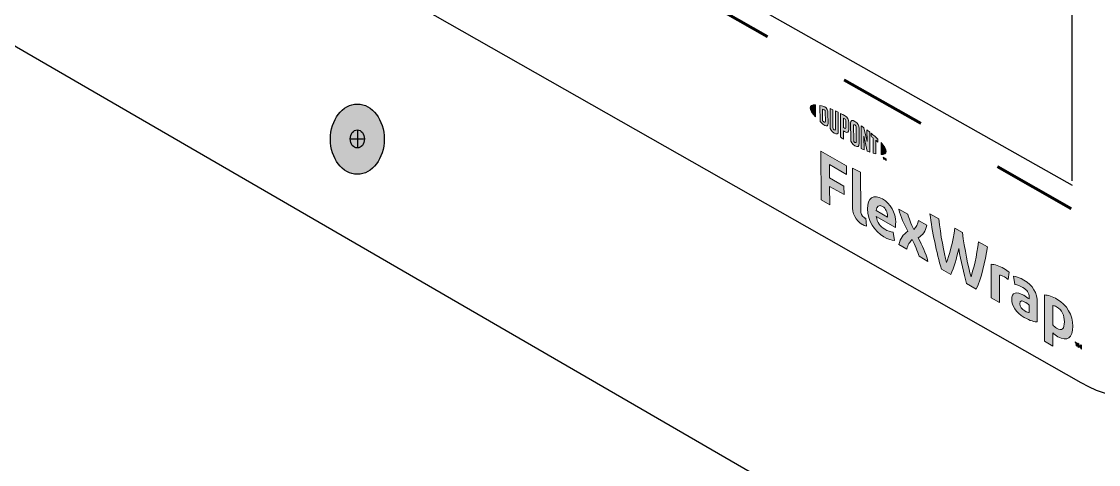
# Model space of a CAD drawing. Header units: inches. Extents: x -20.8 to 74.7, y -53.7 to 19.1.
# Drawn here: x 14.556 to 16.595, y -30.535 to -29.696 of the extents above; entities that cross this region are included whole.
import ezdxf

# ---------------------------------------------------------------- set-up
doc = ezdxf.new("R2010")
doc.units = ezdxf.units.IN
doc.header["$MEASUREMENT"] = 0
doc.linetypes.add('AI-Linetype-34', pattern=[0.333333, 0.166667, -0.166667])
doc.layers.add('G-ANNO-TTLB', color=7, linetype='Continuous', lineweight=0)
doc.layers.add('TYVEK', color=7, linetype='Continuous', lineweight=0)

# ---------------------------------------------------------------- blocks, each defined once
blk = doc.blocks.new('Block_113')
at = {"layer": 'TYVEK', "true_color": 0x003b71, "transparency": 33554687}
h = blk.add_hatch(color=156, dxfattribs=at)
h.dxf.hatch_style = 2
edge = h.paths.add_edge_path()
edge.add_ellipse((15.1915, -29.9189), major_axis=(0, 0.0664), ratio=0.766948, start_angle=0, end_angle=360)
at = {"layer": 'TYVEK', "color": 252, "lineweight": 25, "true_color": 0x838484}
for p, q in [((15.1915, -29.9013), (15.1915, -29.9356)), ((15.1779, -29.9185), (15.205, -29.9185))]:
    blk.add_line(p, q, dxfattribs=at)
at = {"layer": 'TYVEK', "color": 18, "lineweight": 25, "true_color": 0x000000}
blk.add_ellipse((15.1915, -29.9189), major_axis=(0, 0.0664), ratio=0.766948, dxfattribs=at)
at = {"layer": 'TYVEK', "color": 252, "lineweight": 25, "true_color": 0x838484}
blk.add_ellipse((15.1915, -29.9185), major_axis=(0, 0.0171), ratio=0.788846, dxfattribs=at)
blk = doc.blocks.new('Block_311')
at = {"layer": 'TYVEK', "color": 1, "lineweight": 25, "true_color": 0xff0000}
for points in [[(14.6675, -29.0554)], [(16.1766, -29.9285)]]:
    blk.add_lwpolyline(points, dxfattribs=at)
blk = doc.blocks.new('Block_434')
at = {"layer": 'TYVEK', "true_color": 0x003b71, "transparency": 33554687}
h = blk.add_hatch(color=156, dxfattribs=at)
h.dxf.hatch_style = 2
edge = h.paths.add_edge_path()
edge.add_spline(control_points=[(16.5153, -30.2767), (16.512, -30.2747), (16.5102, -30.2729), (16.508, -30.2706), (16.508, -30.2706), (16.508, -30.2338), (16.508, -30.2338), (16.5104, -30.2341), (16.5124, -30.2346), (16.5152, -30.2363), (16.5257, -30.2422), (16.53, -30.2526), (16.53, -30.2645), (16.5301, -30.278), (16.5254, -30.2825), (16.5153, -30.2767)], knot_values=[0, 0, 0, 0, 1, 1, 1, 2, 2, 2, 3, 3, 3, 4, 4, 4, 5, 5, 5, 5], degree=3, periodic=0)
edge = h.paths.add_edge_path()
edge.add_spline(control_points=[(16.516, -30.2216), (16.5079, -30.2169), (16.4988, -30.214), (16.4923, -30.2136), (16.4923, -30.2136), (16.4925, -30.3015), (16.4925, -30.3015), (16.4925, -30.3015), (16.5082, -30.3105), (16.5082, -30.3105), (16.5082, -30.3105), (16.508, -30.2855), (16.508, -30.2855), (16.5109, -30.2884), (16.5137, -30.2905), (16.5177, -30.2927), (16.5355, -30.3031), (16.5462, -30.2948), (16.546, -30.2731), (16.546, -30.252), (16.5348, -30.2324), (16.516, -30.2216)], knot_values=[0, 0, 0, 0, 1, 1, 1, 2, 2, 2, 3, 3, 3, 4, 4, 4, 5, 5, 5, 6, 6, 6, 7, 7, 7, 7], degree=3, periodic=0)
h = blk.add_hatch(color=156, dxfattribs=at)
h.dxf.hatch_style = 2
edge = h.paths.add_edge_path()
edge.add_spline(control_points=[(16.5503, -30.3022), (16.5503, -30.3022), (16.5503, -30.3038), (16.5503, -30.3038), (16.5503, -30.3038), (16.5519, -30.3046), (16.5519, -30.3046), (16.5519, -30.3046), (16.552, -30.31), (16.552, -30.31), (16.552, -30.31), (16.5535, -30.3108), (16.5535, -30.3108), (16.5535, -30.3108), (16.5535, -30.3056), (16.5535, -30.3056), (16.5535, -30.3056), (16.555, -30.3064), (16.555, -30.3064), (16.555, -30.3064), (16.555, -30.3049), (16.555, -30.3049), (16.555, -30.3049), (16.5503, -30.3022), (16.5503, -30.3022)], knot_values=[0, 0, 0, 0, 1, 1, 1, 2, 2, 2, 3, 3, 3, 4, 4, 4, 5, 5, 5, 6, 6, 6, 7, 7, 7, 8, 8, 8, 8], degree=3, periodic=0)
edge = h.paths.add_edge_path()
edge.add_spline(control_points=[(16.561, -30.3083), (16.5604, -30.3096), (16.5599, -30.3104), (16.5592, -30.3112), (16.5585, -30.3097), (16.5579, -30.3082), (16.5574, -30.3062), (16.5574, -30.3062), (16.5557, -30.3053), (16.5557, -30.3053), (16.5557, -30.3053), (16.5557, -30.3121), (16.5557, -30.3121), (16.5557, -30.3121), (16.5572, -30.3129), (16.5572, -30.3129), (16.5572, -30.3129), (16.5572, -30.3098), (16.5572, -30.3098), (16.5572, -30.3098), (16.5571, -30.3086), (16.5571, -30.3086), (16.5577, -30.31), (16.5582, -30.3114), (16.5586, -30.3125), (16.5586, -30.3125), (16.5597, -30.3132), (16.5597, -30.3132), (16.5602, -30.3126), (16.5607, -30.3118), (16.5613, -30.3111), (16.5613, -30.3111), (16.5611, -30.3121), (16.5611, -30.3121), (16.5611, -30.3121), (16.5611, -30.3152), (16.5611, -30.3152), (16.5611, -30.3152), (16.5626, -30.3161), (16.5626, -30.3161), (16.5626, -30.3161), (16.5626, -30.3093), (16.5626, -30.3093), (16.5626, -30.3093), (16.561, -30.3083), (16.561, -30.3083)], knot_values=[0, 0, 0, 0, 1, 1, 1, 2, 2, 2, 3, 3, 3, 4, 4, 4, 5, 5, 5, 6, 6, 6, 7, 7, 7, 8, 8, 8, 9, 9, 9, 10, 10, 10, 11, 11, 11, 12, 12, 12, 13, 13, 13, 14, 14, 14, 15, 15, 15, 15], degree=3, periodic=0)
at = {"layer": 'TYVEK'}
for points, knots in [([(16.516, -30.2216), (16.5079, -30.2169), (16.4988, -30.214), (16.4923, -30.2136), (16.4923, -30.2136), (16.4925, -30.3015), (16.4925, -30.3015), (16.4925, -30.3015), (16.5082, -30.3105), (16.5082, -30.3105), (16.5082, -30.3105), (16.508, -30.2855), (16.508, -30.2855), (16.5109, -30.2884), (16.5137, -30.2905), (16.5177, -30.2927), (16.5355, -30.3031), (16.5462, -30.2948), (16.546, -30.2731), (16.546, -30.252), (16.5348, -30.2324), (16.516, -30.2216)], [0, 0, 0, 0, 1, 1, 1, 2, 2, 2, 3, 3, 3, 4, 4, 4, 5, 5, 5, 6, 6, 6, 7, 7, 7, 7]), ([(16.5153, -30.2767), (16.512, -30.2747), (16.5102, -30.2729), (16.508, -30.2706), (16.508, -30.2706), (16.508, -30.2338), (16.508, -30.2338), (16.5104, -30.2341), (16.5124, -30.2346), (16.5152, -30.2363), (16.5257, -30.2422), (16.53, -30.2526), (16.53, -30.2645), (16.5301, -30.278), (16.5254, -30.2825), (16.5153, -30.2767)], [0, 0, 0, 0, 1, 1, 1, 2, 2, 2, 3, 3, 3, 4, 4, 4, 5, 5, 5, 5]), ([(16.5503, -30.3022), (16.5503, -30.3022), (16.5503, -30.3038), (16.5503, -30.3038), (16.5503, -30.3038), (16.5519, -30.3046), (16.5519, -30.3046), (16.5519, -30.3046), (16.552, -30.31), (16.552, -30.31), (16.552, -30.31), (16.5535, -30.3108), (16.5535, -30.3108), (16.5535, -30.3108), (16.5535, -30.3056), (16.5535, -30.3056), (16.5535, -30.3056), (16.555, -30.3064), (16.555, -30.3064), (16.555, -30.3064), (16.555, -30.3049), (16.555, -30.3049), (16.555, -30.3049), (16.5503, -30.3022), (16.5503, -30.3022)], [0, 0, 0, 0, 1, 1, 1, 2, 2, 2, 3, 3, 3, 4, 4, 4, 5, 5, 5, 6, 6, 6, 7, 7, 7, 8, 8, 8, 8]), ([(16.561, -30.3083), (16.5604, -30.3096), (16.5599, -30.3104), (16.5592, -30.3112), (16.5585, -30.3097), (16.5579, -30.3082), (16.5574, -30.3062), (16.5574, -30.3062), (16.5557, -30.3053), (16.5557, -30.3053), (16.5557, -30.3053), (16.5557, -30.3121), (16.5557, -30.3121), (16.5557, -30.3121), (16.5572, -30.3129), (16.5572, -30.3129), (16.5572, -30.3129), (16.5572, -30.3098), (16.5572, -30.3098), (16.5572, -30.3098), (16.5571, -30.3086), (16.5571, -30.3086), (16.5577, -30.31), (16.5582, -30.3114), (16.5586, -30.3125), (16.5586, -30.3125), (16.5597, -30.3132), (16.5597, -30.3132), (16.5602, -30.3126), (16.5607, -30.3118), (16.5613, -30.3111), (16.5613, -30.3111), (16.5611, -30.3121), (16.5611, -30.3121), (16.5611, -30.3121), (16.5611, -30.3152), (16.5611, -30.3152), (16.5611, -30.3152), (16.5626, -30.3161), (16.5626, -30.3161), (16.5626, -30.3161), (16.5626, -30.3093), (16.5626, -30.3093), (16.5626, -30.3093), (16.561, -30.3083), (16.561, -30.3083)], [0, 0, 0, 0, 1, 1, 1, 2, 2, 2, 3, 3, 3, 4, 4, 4, 5, 5, 5, 6, 6, 6, 7, 7, 7, 8, 8, 8, 9, 9, 9, 10, 10, 10, 11, 11, 11, 12, 12, 12, 13, 13, 13, 14, 14, 14, 15, 15, 15, 15])]:
    blk.add_open_spline(points, degree=3, knots=knots, dxfattribs=at)
blk = doc.blocks.new('Block_433')
at = {"layer": 'TYVEK'}
blk.add_blockref('Block_434', (0, 0), dxfattribs=at)
blk = doc.blocks.new('Block_432')
at = {"layer": 'TYVEK', "true_color": 0x003b71, "transparency": 33554687}
h = blk.add_hatch(color=156, dxfattribs=at)
h.dxf.hatch_style = 2
edge = h.paths.add_edge_path()
edge.add_spline(control_points=[(16.1178, -29.9696), (16.1178, -29.9696), (16.0691, -29.9417), (16.0691, -29.9417), (16.0691, -29.9417), (16.0693, -30.0339), (16.0693, -30.0339), (16.0693, -30.0339), (16.0857, -30.0433), (16.0857, -30.0433), (16.0857, -30.0433), (16.0856, -30.0083), (16.0856, -30.0083), (16.0856, -30.0083), (16.1128, -30.0239), (16.1128, -30.0239), (16.1128, -30.0239), (16.1127, -30.0078), (16.1127, -30.0078), (16.1127, -30.0078), (16.0856, -29.9921), (16.0856, -29.9921), (16.0856, -29.9921), (16.0854, -29.9671), (16.0854, -29.9671), (16.0854, -29.9671), (16.1178, -29.9858), (16.1178, -29.9858), (16.1178, -29.9858), (16.1178, -29.9696), (16.1178, -29.9696)], knot_values=[0, 0, 0, 0, 1, 1, 1, 2, 2, 2, 3, 3, 3, 4, 4, 4, 5, 5, 5, 6, 6, 6, 7, 7, 7, 8, 8, 8, 9, 9, 9, 10, 10, 10, 10], degree=3, periodic=0)
h = blk.add_hatch(color=156, dxfattribs=at)
h.dxf.hatch_style = 2
edge = h.paths.add_edge_path()
edge.add_spline(control_points=[(16.154, -30.0687), (16.1529, -30.0685), (16.1518, -30.0679), (16.1507, -30.0672), (16.1461, -30.0646), (16.1445, -30.0599), (16.1445, -30.0527), (16.1445, -30.0527), (16.1443, -29.9816), (16.1443, -29.9816), (16.1443, -29.9816), (16.1286, -29.9736), (16.1286, -29.9736), (16.1286, -29.9736), (16.1287, -30.044), (16.1287, -30.044), (16.1287, -30.0598), (16.134, -30.0726), (16.1471, -30.0802), (16.1495, -30.0816), (16.1531, -30.083), (16.1551, -30.0838), (16.1551, -30.0838), (16.154, -30.0687), (16.154, -30.0687)], knot_values=[0, 0, 0, 0, 1, 1, 1, 2, 2, 2, 3, 3, 3, 4, 4, 4, 5, 5, 5, 6, 6, 6, 7, 7, 7, 8, 8, 8, 8], degree=3, periodic=0)
h = blk.add_hatch(color=156, dxfattribs=at)
h.dxf.hatch_style = 2
edge = h.paths.add_edge_path()
edge.add_spline(control_points=[(16.1954, -30.0664), (16.1954, -30.0664), (16.1737, -30.0538), (16.1737, -30.0538), (16.1748, -30.0455), (16.179, -30.0426), (16.1857, -30.0463), (16.1919, -30.0499), (16.1954, -30.0574), (16.1954, -30.0647), (16.1954, -30.0647), (16.1954, -30.0664), (16.1954, -30.0664)], knot_values=[0, 0, 0, 0, 1, 1, 1, 2, 2, 2, 3, 3, 3, 4, 4, 4, 4], degree=3, periodic=0)
edge = h.paths.add_edge_path()
edge.add_spline(control_points=[(16.2106, -30.0761), (16.2104, -30.0584), (16.2006, -30.0405), (16.1857, -30.0318), (16.1688, -30.0223), (16.1573, -30.0299), (16.1573, -30.0508), (16.1575, -30.0728), (16.1701, -30.0934), (16.1885, -30.1039), (16.1959, -30.1083), (16.2034, -30.1106), (16.2085, -30.1109), (16.2085, -30.1109), (16.2059, -30.0949), (16.2059, -30.0949), (16.201, -30.0945), (16.1956, -30.0928), (16.19, -30.0895), (16.1808, -30.0842), (16.1754, -30.0765), (16.1739, -30.065), (16.1739, -30.065), (16.21, -30.0858), (16.21, -30.0858), (16.2103, -30.0833), (16.2106, -30.0799), (16.2106, -30.0761)], knot_values=[0, 0, 0, 0, 1, 1, 1, 2, 2, 2, 3, 3, 3, 4, 4, 4, 5, 5, 5, 6, 6, 6, 7, 7, 7, 8, 8, 8, 9, 9, 9, 9], degree=3, periodic=0)
h = blk.add_hatch(color=156, dxfattribs=at)
h.dxf.hatch_style = 2
edge = h.paths.add_edge_path()
edge.add_spline(control_points=[(16.2533, -30.1058), (16.2619, -30.1006), (16.2669, -30.0938), (16.2698, -30.0817), (16.2698, -30.0817), (16.2537, -30.0726), (16.2537, -30.0726), (16.253, -30.0795), (16.2493, -30.0852), (16.2451, -30.09), (16.24, -30.0797), (16.2351, -30.0678), (16.2335, -30.061), (16.2335, -30.061), (16.2165, -30.0512), (16.2165, -30.0512), (16.2201, -30.0664), (16.2262, -30.079), (16.2338, -30.0931), (16.2247, -30.0989), (16.2194, -30.1064), (16.2165, -30.1185), (16.2165, -30.1185), (16.2319, -30.1272), (16.2319, -30.1272), (16.2334, -30.1188), (16.2375, -30.1133), (16.2418, -30.1086), (16.2467, -30.1185), (16.2525, -30.1317), (16.2548, -30.1405), (16.2548, -30.1405), (16.2718, -30.1502), (16.2718, -30.1502), (16.2671, -30.1336), (16.2616, -30.1212), (16.2533, -30.1058)], knot_values=[0, 0, 0, 0, 1, 1, 1, 2, 2, 2, 3, 3, 3, 4, 4, 4, 5, 5, 5, 6, 6, 6, 7, 7, 7, 8, 8, 8, 9, 9, 9, 10, 10, 10, 11, 11, 11, 12, 12, 12, 12], degree=3, periodic=0)
h = blk.add_hatch(color=156, dxfattribs=at)
h.dxf.hatch_style = 2
edge = h.paths.add_edge_path()
edge.add_spline(control_points=[(16.3675, -30.113), (16.3642, -30.1389), (16.3578, -30.1664), (16.3533, -30.1792), (16.3482, -30.1608), (16.3407, -30.1263), (16.3372, -30.0956), (16.3372, -30.0956), (16.3226, -30.0871), (16.3226, -30.0871), (16.3193, -30.114), (16.3117, -30.14), (16.3068, -30.1525), (16.3021, -30.1344), (16.2956, -30.0994), (16.292, -30.0697), (16.292, -30.0697), (16.2754, -30.0602), (16.2754, -30.0602), (16.2797, -30.0932), (16.288, -30.1342), (16.2971, -30.1647), (16.2971, -30.1647), (16.3151, -30.1751), (16.3151, -30.1751), (16.3208, -30.1618), (16.3256, -30.1454), (16.3299, -30.1261), (16.3342, -30.1502), (16.3393, -30.1725), (16.345, -30.1922), (16.345, -30.1922), (16.363, -30.2025), (16.363, -30.2025), (16.3725, -30.1828), (16.38, -30.1509), (16.3843, -30.1227), (16.3843, -30.1227), (16.3675, -30.113), (16.3675, -30.113)], knot_values=[0, 0, 0, 0, 1, 1, 1, 2, 2, 2, 3, 3, 3, 4, 4, 4, 5, 5, 5, 6, 6, 6, 7, 7, 7, 8, 8, 8, 9, 9, 9, 10, 10, 10, 11, 11, 11, 12, 12, 12, 13, 13, 13, 13], degree=3, periodic=0)
h = blk.add_hatch(color=156, dxfattribs=at)
h.dxf.hatch_style = 2
edge = h.paths.add_edge_path()
edge.add_spline(control_points=[(16.4154, -30.1637), (16.4071, -30.159), (16.3975, -30.1557), (16.3913, -30.1557), (16.3913, -30.1557), (16.3914, -30.2189), (16.3914, -30.2189), (16.3914, -30.2189), (16.4072, -30.2279), (16.4072, -30.2279), (16.4072, -30.2279), (16.4071, -30.1763), (16.4071, -30.1763), (16.4096, -30.1763), (16.4123, -30.177), (16.4166, -30.1795), (16.419, -30.1809), (16.4215, -30.1826), (16.4234, -30.1845), (16.4234, -30.1845), (16.4256, -30.1708), (16.4256, -30.1708), (16.4234, -30.1689), (16.4194, -30.1661), (16.4154, -30.1637)], knot_values=[0, 0, 0, 0, 1, 1, 1, 2, 2, 2, 3, 3, 3, 4, 4, 4, 5, 5, 5, 6, 6, 6, 7, 7, 7, 8, 8, 8, 8], degree=3, periodic=0)
h = blk.add_hatch(color=156, dxfattribs=at)
h.dxf.hatch_style = 2
edge = h.paths.add_edge_path()
edge.add_spline(control_points=[(16.4634, -30.2469), (16.4617, -30.247), (16.4588, -30.2462), (16.4553, -30.2441), (16.4493, -30.2406), (16.4459, -30.2358), (16.4458, -30.2303), (16.4458, -30.224), (16.4499, -30.224), (16.4552, -30.2271), (16.458, -30.2286), (16.4607, -30.2307), (16.4634, -30.2328), (16.4634, -30.2328), (16.4634, -30.2469), (16.4634, -30.2469)], knot_values=[0, 0, 0, 0, 1, 1, 1, 2, 2, 2, 3, 3, 3, 4, 4, 4, 5, 5, 5, 5], degree=3, periodic=0)
edge = h.paths.add_edge_path()
edge.add_spline(control_points=[(16.4786, -30.2282), (16.4786, -30.2103), (16.4703, -30.1953), (16.4534, -30.1856), (16.4465, -30.1816), (16.4386, -30.1787), (16.4336, -30.1783), (16.4336, -30.1783), (16.4365, -30.194), (16.4365, -30.194), (16.4412, -30.1946), (16.4466, -30.1967), (16.4516, -30.1996), (16.4592, -30.204), (16.4632, -30.2101), (16.4634, -30.2181), (16.4634, -30.2181), (16.4634, -30.2213), (16.4634, -30.2213), (16.4605, -30.2192), (16.4563, -30.2163), (16.4531, -30.2144), (16.4394, -30.2066), (16.4302, -30.209), (16.4302, -30.2221), (16.4302, -30.2339), (16.4382, -30.2473), (16.4538, -30.2563), (16.4653, -30.2629), (16.474, -30.2648), (16.4787, -30.2648), (16.4787, -30.2648), (16.4786, -30.2282), (16.4786, -30.2282)], knot_values=[0, 0, 0, 0, 1, 1, 1, 2, 2, 2, 3, 3, 3, 4, 4, 4, 5, 5, 5, 6, 6, 6, 7, 7, 7, 8, 8, 8, 9, 9, 9, 10, 10, 10, 11, 11, 11, 11], degree=3, periodic=0)
at = {"layer": 'TYVEK'}
for points, knots in [([(16.1178, -29.9696), (16.1178, -29.9696), (16.0691, -29.9417), (16.0691, -29.9417), (16.0691, -29.9417), (16.0693, -30.0339), (16.0693, -30.0339), (16.0693, -30.0339), (16.0857, -30.0433), (16.0857, -30.0433), (16.0857, -30.0433), (16.0856, -30.0083), (16.0856, -30.0083), (16.0856, -30.0083), (16.1128, -30.0239), (16.1128, -30.0239), (16.1128, -30.0239), (16.1127, -30.0078), (16.1127, -30.0078), (16.1127, -30.0078), (16.0856, -29.9921), (16.0856, -29.9921), (16.0856, -29.9921), (16.0854, -29.9671), (16.0854, -29.9671), (16.0854, -29.9671), (16.1178, -29.9858), (16.1178, -29.9858), (16.1178, -29.9858), (16.1178, -29.9696), (16.1178, -29.9696)], [0, 0, 0, 0, 1, 1, 1, 2, 2, 2, 3, 3, 3, 4, 4, 4, 5, 5, 5, 6, 6, 6, 7, 7, 7, 8, 8, 8, 9, 9, 9, 10, 10, 10, 10]), ([(16.154, -30.0687), (16.1529, -30.0685), (16.1518, -30.0679), (16.1507, -30.0672), (16.1461, -30.0646), (16.1445, -30.0599), (16.1445, -30.0527), (16.1445, -30.0527), (16.1443, -29.9816), (16.1443, -29.9816), (16.1443, -29.9816), (16.1286, -29.9736), (16.1286, -29.9736), (16.1286, -29.9736), (16.1287, -30.044), (16.1287, -30.044), (16.1287, -30.0598), (16.134, -30.0726), (16.1471, -30.0802), (16.1495, -30.0816), (16.1531, -30.083), (16.1551, -30.0838), (16.1551, -30.0838), (16.154, -30.0687), (16.154, -30.0687)], [0, 0, 0, 0, 1, 1, 1, 2, 2, 2, 3, 3, 3, 4, 4, 4, 5, 5, 5, 6, 6, 6, 7, 7, 7, 8, 8, 8, 8]), ([(16.2106, -30.0761), (16.2104, -30.0584), (16.2006, -30.0405), (16.1857, -30.0318), (16.1688, -30.0223), (16.1573, -30.0299), (16.1573, -30.0508), (16.1575, -30.0728), (16.1701, -30.0934), (16.1885, -30.1039), (16.1959, -30.1083), (16.2034, -30.1106), (16.2085, -30.1109), (16.2085, -30.1109), (16.2059, -30.0949), (16.2059, -30.0949), (16.201, -30.0945), (16.1956, -30.0928), (16.19, -30.0895), (16.1808, -30.0842), (16.1754, -30.0765), (16.1739, -30.065), (16.1739, -30.065), (16.21, -30.0858), (16.21, -30.0858), (16.2103, -30.0833), (16.2106, -30.0799), (16.2106, -30.0761)], [0, 0, 0, 0, 1, 1, 1, 2, 2, 2, 3, 3, 3, 4, 4, 4, 5, 5, 5, 6, 6, 6, 7, 7, 7, 8, 8, 8, 9, 9, 9, 9]), ([(16.1954, -30.0664), (16.1954, -30.0664), (16.1737, -30.0538), (16.1737, -30.0538), (16.1748, -30.0455), (16.179, -30.0426), (16.1857, -30.0463), (16.1919, -30.0499), (16.1954, -30.0574), (16.1954, -30.0647), (16.1954, -30.0647), (16.1954, -30.0664), (16.1954, -30.0664)], [0, 0, 0, 0, 1, 1, 1, 2, 2, 2, 3, 3, 3, 4, 4, 4, 4]), ([(16.2533, -30.1058), (16.2619, -30.1006), (16.2669, -30.0938), (16.2698, -30.0817), (16.2698, -30.0817), (16.2537, -30.0726), (16.2537, -30.0726), (16.253, -30.0795), (16.2493, -30.0852), (16.2451, -30.09), (16.24, -30.0797), (16.2351, -30.0678), (16.2335, -30.061), (16.2335, -30.061), (16.2165, -30.0512), (16.2165, -30.0512), (16.2201, -30.0664), (16.2262, -30.079), (16.2338, -30.0931), (16.2247, -30.0989), (16.2194, -30.1064), (16.2165, -30.1185), (16.2165, -30.1185), (16.2319, -30.1272), (16.2319, -30.1272), (16.2334, -30.1188), (16.2375, -30.1133), (16.2418, -30.1086), (16.2467, -30.1185), (16.2525, -30.1317), (16.2548, -30.1405), (16.2548, -30.1405), (16.2718, -30.1502), (16.2718, -30.1502), (16.2671, -30.1336), (16.2616, -30.1212), (16.2533, -30.1058)], [0, 0, 0, 0, 1, 1, 1, 2, 2, 2, 3, 3, 3, 4, 4, 4, 5, 5, 5, 6, 6, 6, 7, 7, 7, 8, 8, 8, 9, 9, 9, 10, 10, 10, 11, 11, 11, 12, 12, 12, 12]), ([(16.3675, -30.113), (16.3642, -30.1389), (16.3578, -30.1664), (16.3533, -30.1792), (16.3482, -30.1608), (16.3407, -30.1263), (16.3372, -30.0956), (16.3372, -30.0956), (16.3226, -30.0871), (16.3226, -30.0871), (16.3193, -30.114), (16.3117, -30.14), (16.3068, -30.1525), (16.3021, -30.1344), (16.2956, -30.0994), (16.292, -30.0697), (16.292, -30.0697), (16.2754, -30.0602), (16.2754, -30.0602), (16.2797, -30.0932), (16.288, -30.1342), (16.2971, -30.1647), (16.2971, -30.1647), (16.3151, -30.1751), (16.3151, -30.1751), (16.3208, -30.1618), (16.3256, -30.1454), (16.3299, -30.1261), (16.3342, -30.1502), (16.3393, -30.1725), (16.345, -30.1922), (16.345, -30.1922), (16.363, -30.2025), (16.363, -30.2025), (16.3725, -30.1828), (16.38, -30.1509), (16.3843, -30.1227), (16.3843, -30.1227), (16.3675, -30.113), (16.3675, -30.113)], [0, 0, 0, 0, 1, 1, 1, 2, 2, 2, 3, 3, 3, 4, 4, 4, 5, 5, 5, 6, 6, 6, 7, 7, 7, 8, 8, 8, 9, 9, 9, 10, 10, 10, 11, 11, 11, 12, 12, 12, 13, 13, 13, 13]), ([(16.4154, -30.1637), (16.4071, -30.159), (16.3975, -30.1557), (16.3913, -30.1557), (16.3913, -30.1557), (16.3914, -30.2189), (16.3914, -30.2189), (16.3914, -30.2189), (16.4072, -30.2279), (16.4072, -30.2279), (16.4072, -30.2279), (16.4071, -30.1763), (16.4071, -30.1763), (16.4096, -30.1763), (16.4123, -30.177), (16.4166, -30.1795), (16.419, -30.1809), (16.4215, -30.1826), (16.4234, -30.1845), (16.4234, -30.1845), (16.4256, -30.1708), (16.4256, -30.1708), (16.4234, -30.1689), (16.4194, -30.1661), (16.4154, -30.1637)], [0, 0, 0, 0, 1, 1, 1, 2, 2, 2, 3, 3, 3, 4, 4, 4, 5, 5, 5, 6, 6, 6, 7, 7, 7, 8, 8, 8, 8]), ([(16.4786, -30.2282), (16.4786, -30.2103), (16.4703, -30.1953), (16.4534, -30.1856), (16.4465, -30.1816), (16.4386, -30.1787), (16.4336, -30.1783), (16.4336, -30.1783), (16.4365, -30.194), (16.4365, -30.194), (16.4412, -30.1946), (16.4466, -30.1967), (16.4516, -30.1996), (16.4592, -30.204), (16.4632, -30.2101), (16.4634, -30.2181), (16.4634, -30.2181), (16.4634, -30.2213), (16.4634, -30.2213), (16.4605, -30.2192), (16.4563, -30.2163), (16.4531, -30.2144), (16.4394, -30.2066), (16.4302, -30.209), (16.4302, -30.2221), (16.4302, -30.2339), (16.4382, -30.2473), (16.4538, -30.2563), (16.4653, -30.2629), (16.474, -30.2648), (16.4787, -30.2648), (16.4787, -30.2648), (16.4786, -30.2282), (16.4786, -30.2282)], [0, 0, 0, 0, 1, 1, 1, 2, 2, 2, 3, 3, 3, 4, 4, 4, 5, 5, 5, 6, 6, 6, 7, 7, 7, 8, 8, 8, 9, 9, 9, 10, 10, 10, 11, 11, 11, 11]), ([(16.4634, -30.2469), (16.4617, -30.247), (16.4588, -30.2462), (16.4553, -30.2441), (16.4493, -30.2406), (16.4459, -30.2358), (16.4458, -30.2303), (16.4458, -30.224), (16.4499, -30.224), (16.4552, -30.2271), (16.458, -30.2286), (16.4607, -30.2307), (16.4634, -30.2328), (16.4634, -30.2328), (16.4634, -30.2469), (16.4634, -30.2469)], [0, 0, 0, 0, 1, 1, 1, 2, 2, 2, 3, 3, 3, 4, 4, 4, 5, 5, 5, 5])]:
    blk.add_open_spline(points, degree=3, knots=knots, dxfattribs=at)
blk.add_blockref('Block_433', (0, 0), dxfattribs=at)
blk = doc.blocks.new('Block_435')
at = {"layer": 'TYVEK', "true_color": 0x003b71, "transparency": 33554687}
h = blk.add_hatch(color=156, dxfattribs=at)
h.dxf.hatch_style = 2
edge = h.paths.add_edge_path()
edge.add_spline(control_points=[(16.049, -29.8597), (16.049, -29.8639), (16.0526, -29.87), (16.0588, -29.8769), (16.0588, -29.8769), (16.0587, -29.8538), (16.0587, -29.8538), (16.0525, -29.8536), (16.049, -29.8555), (16.049, -29.8597)], knot_values=[0, 0, 0, 0, 1, 1, 1, 2, 2, 2, 3, 3, 3, 3], degree=3, periodic=0)
h = blk.add_hatch(color=156, dxfattribs=at)
h.dxf.hatch_style = 2
edge = h.paths.add_edge_path()
edge.add_spline(control_points=[(16.0755, -29.8868), (16.0746, -29.8862), (16.0733, -29.8851), (16.0722, -29.8841), (16.0722, -29.8841), (16.0722, -29.862), (16.0722, -29.862), (16.0733, -29.8623), (16.0746, -29.8627), (16.0755, -29.8633), (16.0766, -29.8638), (16.0774, -29.8649), (16.0774, -29.8667), (16.0774, -29.8667), (16.0775, -29.8855), (16.0775, -29.8855), (16.0775, -29.8873), (16.0766, -29.8873), (16.0755, -29.8868)], knot_values=[0, 0, 0, 0, 1, 1, 1, 2, 2, 2, 3, 3, 3, 4, 4, 4, 5, 5, 5, 6, 6, 6, 6], degree=3, periodic=0)
edge = h.paths.add_edge_path()
edge.add_spline(control_points=[(16.0824, -29.8688), (16.0824, -29.8642), (16.0802, -29.8601), (16.0762, -29.8579), (16.0744, -29.8568), (16.0719, -29.8559), (16.0673, -29.855), (16.0673, -29.855), (16.0675, -29.8857), (16.0675, -29.8857), (16.0715, -29.8894), (16.0745, -29.8919), (16.0762, -29.893), (16.0803, -29.8952), (16.0825, -29.8937), (16.0825, -29.8891), (16.0825, -29.8891), (16.0824, -29.8688), (16.0824, -29.8688)], knot_values=[0, 0, 0, 0, 1, 1, 1, 2, 2, 2, 3, 3, 3, 4, 4, 4, 5, 5, 5, 6, 6, 6, 6], degree=3, periodic=0)
h = blk.add_hatch(color=156, dxfattribs=at)
h.dxf.hatch_style = 2
edge = h.paths.add_edge_path()
edge.add_spline(control_points=[(16.0965, -29.9), (16.0965, -29.9018), (16.096, -29.9026), (16.094, -29.9012), (16.0921, -29.8999), (16.0916, -29.8987), (16.0916, -29.8966), (16.0916, -29.8966), (16.0915, -29.8632), (16.0915, -29.8632), (16.0903, -29.8626), (16.0875, -29.8614), (16.0863, -29.8609), (16.0863, -29.8609), (16.0864, -29.8947), (16.0864, -29.8947), (16.0864, -29.9001), (16.0887, -29.9035), (16.094, -29.9073), (16.099, -29.9108), (16.102, -29.9097), (16.102, -29.9037), (16.102, -29.9037), (16.1019, -29.868), (16.1019, -29.868), (16.1008, -29.8675), (16.0975, -29.8659), (16.0964, -29.8654), (16.0964, -29.8654), (16.0965, -29.9), (16.0965, -29.9)], knot_values=[0, 0, 0, 0, 1, 1, 1, 2, 2, 2, 3, 3, 3, 4, 4, 4, 5, 5, 5, 6, 6, 6, 7, 7, 7, 8, 8, 8, 9, 9, 9, 10, 10, 10, 10], degree=3, periodic=0)
h = blk.add_hatch(color=156, dxfattribs=at)
h.dxf.hatch_style = 2
edge = h.paths.add_edge_path()
edge.add_spline(control_points=[(16.1164, -29.8969), (16.1164, -29.8988), (16.1159, -29.8994), (16.1136, -29.8981), (16.1136, -29.8981), (16.1117, -29.897), (16.1117, -29.897), (16.1117, -29.897), (16.1117, -29.8793), (16.1117, -29.8793), (16.1125, -29.8797), (16.1129, -29.88), (16.1135, -29.8803), (16.1159, -29.8817), (16.1164, -29.883), (16.1164, -29.885), (16.1164, -29.885), (16.1164, -29.8969), (16.1164, -29.8969)], knot_values=[0, 0, 0, 0, 1, 1, 1, 2, 2, 2, 3, 3, 3, 4, 4, 4, 5, 5, 5, 6, 6, 6, 6], degree=3, periodic=0)
edge = h.paths.add_edge_path()
edge.add_spline(control_points=[(16.1138, -29.8742), (16.1128, -29.8736), (16.1094, -29.8717), (16.1062, -29.8702), (16.1062, -29.8702), (16.1063, -29.9151), (16.1063, -29.9151), (16.1073, -29.9158), (16.1102, -29.9176), (16.1117, -29.9186), (16.1117, -29.9186), (16.1117, -29.9032), (16.1117, -29.9032), (16.1117, -29.9032), (16.1139, -29.9045), (16.1139, -29.9045), (16.1196, -29.9078), (16.1219, -29.9061), (16.1219, -29.9005), (16.1219, -29.9005), (16.1219, -29.8872), (16.1219, -29.8872), (16.1219, -29.8817), (16.1192, -29.8772), (16.1138, -29.8742)], knot_values=[0, 0, 0, 0, 1, 1, 1, 2, 2, 2, 3, 3, 3, 4, 4, 4, 5, 5, 5, 6, 6, 6, 7, 7, 7, 8, 8, 8, 8], degree=3, periodic=0)
h = blk.add_hatch(color=156, dxfattribs=at)
h.dxf.hatch_style = 2
edge = h.paths.add_edge_path()
edge.add_spline(control_points=[(16.1336, -29.9251), (16.1316, -29.924), (16.1311, -29.9227), (16.1311, -29.9209), (16.1311, -29.9209), (16.1309, -29.8929), (16.1309, -29.8929), (16.1309, -29.8911), (16.1315, -29.8902), (16.1336, -29.8915), (16.1355, -29.8927), (16.1359, -29.894), (16.1359, -29.8958), (16.1359, -29.8958), (16.136, -29.9237), (16.136, -29.9237), (16.136, -29.9255), (16.1355, -29.9262), (16.1336, -29.9251)], knot_values=[0, 0, 0, 0, 1, 1, 1, 2, 2, 2, 3, 3, 3, 4, 4, 4, 5, 5, 5, 6, 6, 6, 6], degree=3, periodic=0)
edge = h.paths.add_edge_path()
edge.add_spline(control_points=[(16.1414, -29.8987), (16.1414, -29.8924), (16.1389, -29.8887), (16.1336, -29.8852), (16.1284, -29.8821), (16.1254, -29.8829), (16.1254, -29.8888), (16.1254, -29.8888), (16.1255, -29.9182), (16.1255, -29.9182), (16.1255, -29.9245), (16.1283, -29.9287), (16.1336, -29.9314), (16.1388, -29.9342), (16.1416, -29.9335), (16.1416, -29.9267), (16.1416, -29.9267), (16.1414, -29.8987), (16.1414, -29.8987)], knot_values=[0, 0, 0, 0, 1, 1, 1, 2, 2, 2, 3, 3, 3, 4, 4, 4, 5, 5, 5, 6, 6, 6, 6], degree=3, periodic=0)
h = blk.add_hatch(color=156, dxfattribs=at)
h.dxf.hatch_style = 2
edge = h.paths.add_edge_path()
edge.add_spline(control_points=[(16.1567, -29.9236), (16.1567, -29.9236), (16.1506, -29.8972), (16.1506, -29.8972), (16.149, -29.896), (16.147, -29.8946), (16.1454, -29.8936), (16.1454, -29.8936), (16.1455, -29.9367), (16.1455, -29.9367), (16.1466, -29.9372), (16.1494, -29.9385), (16.1508, -29.9391), (16.1508, -29.9391), (16.1503, -29.9134), (16.1503, -29.9134), (16.1503, -29.9134), (16.1568, -29.9415), (16.1568, -29.9415), (16.1582, -29.9421), (16.1602, -29.9428), (16.1615, -29.9433), (16.1615, -29.9433), (16.1614, -29.9054), (16.1614, -29.9054), (16.16, -29.9043), (16.1575, -29.9023), (16.1563, -29.9014), (16.1563, -29.9014), (16.1567, -29.9236), (16.1567, -29.9236)], knot_values=[0, 0, 0, 0, 1, 1, 1, 2, 2, 2, 3, 3, 3, 4, 4, 4, 5, 5, 5, 6, 6, 6, 7, 7, 7, 8, 8, 8, 9, 9, 9, 10, 10, 10, 10], degree=3, periodic=0)
h = blk.add_hatch(color=156, dxfattribs=at)
h.dxf.hatch_style = 2
edge = h.paths.add_edge_path()
edge.add_spline(control_points=[(16.1641, -29.9135), (16.1655, -29.9146), (16.1668, -29.9157), (16.1681, -29.9168), (16.1681, -29.9168), (16.1682, -29.9455), (16.1682, -29.9455), (16.1694, -29.9458), (16.1716, -29.9464), (16.1731, -29.9468), (16.1731, -29.9468), (16.173, -29.9209), (16.173, -29.9209), (16.1744, -29.9222), (16.1758, -29.9234), (16.177, -29.9245), (16.177, -29.9245), (16.177, -29.9189), (16.177, -29.9189), (16.1731, -29.9152), (16.169, -29.9115), (16.1641, -29.9075), (16.1641, -29.9075), (16.1641, -29.9135), (16.1641, -29.9135)], knot_values=[0, 0, 0, 0, 1, 1, 1, 2, 2, 2, 3, 3, 3, 4, 4, 4, 5, 5, 5, 6, 6, 6, 7, 7, 7, 8, 8, 8, 8], degree=3, periodic=0)
h = blk.add_hatch(color=156, dxfattribs=at)
h.dxf.hatch_style = 2
edge = h.paths.add_edge_path()
edge.add_spline(control_points=[(16.1927, -29.9422), (16.1927, -29.9465), (16.1892, -29.9484), (16.1829, -29.9482), (16.1829, -29.9482), (16.1829, -29.9251), (16.1829, -29.9251), (16.1891, -29.932), (16.1927, -29.938), (16.1927, -29.9422)], knot_values=[0, 0, 0, 0, 1, 1, 1, 2, 2, 2, 3, 3, 3, 3], degree=3, periodic=0)
h = blk.add_hatch(color=156, dxfattribs=at)
h.dxf.hatch_style = 2
edge = h.paths.add_edge_path()
edge.add_spline(control_points=[(16.1869, -29.9529), (16.1869, -29.9529), (16.1869, -29.9534), (16.1869, -29.9534), (16.1869, -29.9534), (16.1878, -29.9538), (16.1878, -29.9538), (16.1878, -29.9538), (16.1878, -29.9566), (16.1878, -29.9566), (16.1878, -29.9566), (16.1883, -29.957), (16.1883, -29.957), (16.1883, -29.957), (16.1883, -29.9542), (16.1883, -29.9542), (16.1883, -29.9542), (16.1893, -29.9547), (16.1893, -29.9547), (16.1893, -29.9547), (16.1893, -29.9541), (16.1893, -29.9541), (16.1893, -29.9541), (16.1869, -29.9529), (16.1869, -29.9529)], knot_values=[0, 0, 0, 0, 1, 1, 1, 2, 2, 2, 3, 3, 3, 4, 4, 4, 5, 5, 5, 6, 6, 6, 7, 7, 7, 8, 8, 8, 8], degree=3, periodic=0)
edge = h.paths.add_edge_path()
edge.add_spline(control_points=[(16.1922, -29.9559), (16.1922, -29.9559), (16.1914, -29.9569), (16.1914, -29.9569), (16.1914, -29.9569), (16.1904, -29.9548), (16.1904, -29.9548), (16.1904, -29.9548), (16.1898, -29.9545), (16.1898, -29.9545), (16.1898, -29.9545), (16.1898, -29.9578), (16.1898, -29.9578), (16.1898, -29.9578), (16.1904, -29.9581), (16.1904, -29.9581), (16.1904, -29.9581), (16.1904, -29.9558), (16.1904, -29.9558), (16.1904, -29.9558), (16.1914, -29.9578), (16.1914, -29.9578), (16.1914, -29.9578), (16.1922, -29.9569), (16.1922, -29.9569), (16.1922, -29.9569), (16.1922, -29.9592), (16.1922, -29.9592), (16.1922, -29.9592), (16.1927, -29.9595), (16.1927, -29.9595), (16.1927, -29.9595), (16.1927, -29.9562), (16.1927, -29.9562), (16.1927, -29.9562), (16.1922, -29.9559), (16.1922, -29.9559)], knot_values=[0, 0, 0, 0, 1, 1, 1, 2, 2, 2, 3, 3, 3, 4, 4, 4, 5, 5, 5, 6, 6, 6, 7, 7, 7, 8, 8, 8, 9, 9, 9, 10, 10, 10, 11, 11, 11, 12, 12, 12, 12], degree=3, periodic=0)
at = {"layer": 'TYVEK'}
for points, knots in [([(16.049, -29.8597), (16.049, -29.8639), (16.0526, -29.87), (16.0588, -29.8769), (16.0588, -29.8769), (16.0587, -29.8538), (16.0587, -29.8538), (16.0525, -29.8536), (16.049, -29.8555), (16.049, -29.8597)], [0, 0, 0, 0, 1, 1, 1, 2, 2, 2, 3, 3, 3, 3]), ([(16.0824, -29.8688), (16.0824, -29.8642), (16.0802, -29.8601), (16.0762, -29.8579), (16.0744, -29.8568), (16.0719, -29.8559), (16.0673, -29.855), (16.0673, -29.855), (16.0675, -29.8857), (16.0675, -29.8857), (16.0715, -29.8894), (16.0745, -29.8919), (16.0762, -29.893), (16.0803, -29.8952), (16.0825, -29.8937), (16.0825, -29.8891), (16.0825, -29.8891), (16.0824, -29.8688), (16.0824, -29.8688)], [0, 0, 0, 0, 1, 1, 1, 2, 2, 2, 3, 3, 3, 4, 4, 4, 5, 5, 5, 6, 6, 6, 6]), ([(16.0755, -29.8868), (16.0746, -29.8862), (16.0733, -29.8851), (16.0722, -29.8841), (16.0722, -29.8841), (16.0722, -29.862), (16.0722, -29.862), (16.0733, -29.8623), (16.0746, -29.8627), (16.0755, -29.8633), (16.0766, -29.8638), (16.0774, -29.8649), (16.0774, -29.8667), (16.0774, -29.8667), (16.0775, -29.8855), (16.0775, -29.8855), (16.0775, -29.8873), (16.0766, -29.8873), (16.0755, -29.8868)], [0, 0, 0, 0, 1, 1, 1, 2, 2, 2, 3, 3, 3, 4, 4, 4, 5, 5, 5, 6, 6, 6, 6]), ([(16.0965, -29.9), (16.0965, -29.9018), (16.096, -29.9026), (16.094, -29.9012), (16.0921, -29.8999), (16.0916, -29.8987), (16.0916, -29.8966), (16.0916, -29.8966), (16.0915, -29.8632), (16.0915, -29.8632), (16.0903, -29.8626), (16.0875, -29.8614), (16.0863, -29.8609), (16.0863, -29.8609), (16.0864, -29.8947), (16.0864, -29.8947), (16.0864, -29.9001), (16.0887, -29.9035), (16.094, -29.9073), (16.099, -29.9108), (16.102, -29.9097), (16.102, -29.9037), (16.102, -29.9037), (16.1019, -29.868), (16.1019, -29.868), (16.1008, -29.8675), (16.0975, -29.8659), (16.0964, -29.8654), (16.0964, -29.8654), (16.0965, -29.9), (16.0965, -29.9)], [0, 0, 0, 0, 1, 1, 1, 2, 2, 2, 3, 3, 3, 4, 4, 4, 5, 5, 5, 6, 6, 6, 7, 7, 7, 8, 8, 8, 9, 9, 9, 10, 10, 10, 10]), ([(16.1138, -29.8742), (16.1128, -29.8736), (16.1094, -29.8717), (16.1062, -29.8702), (16.1062, -29.8702), (16.1063, -29.9151), (16.1063, -29.9151), (16.1073, -29.9158), (16.1102, -29.9176), (16.1117, -29.9186), (16.1117, -29.9186), (16.1117, -29.9032), (16.1117, -29.9032), (16.1117, -29.9032), (16.1139, -29.9045), (16.1139, -29.9045), (16.1196, -29.9078), (16.1219, -29.9061), (16.1219, -29.9005), (16.1219, -29.9005), (16.1219, -29.8872), (16.1219, -29.8872), (16.1219, -29.8817), (16.1192, -29.8772), (16.1138, -29.8742)], [0, 0, 0, 0, 1, 1, 1, 2, 2, 2, 3, 3, 3, 4, 4, 4, 5, 5, 5, 6, 6, 6, 7, 7, 7, 8, 8, 8, 8]), ([(16.1164, -29.8969), (16.1164, -29.8988), (16.1159, -29.8994), (16.1136, -29.8981), (16.1136, -29.8981), (16.1117, -29.897), (16.1117, -29.897), (16.1117, -29.897), (16.1117, -29.8793), (16.1117, -29.8793), (16.1125, -29.8797), (16.1129, -29.88), (16.1135, -29.8803), (16.1159, -29.8817), (16.1164, -29.883), (16.1164, -29.885), (16.1164, -29.885), (16.1164, -29.8969), (16.1164, -29.8969)], [0, 0, 0, 0, 1, 1, 1, 2, 2, 2, 3, 3, 3, 4, 4, 4, 5, 5, 5, 6, 6, 6, 6]), ([(16.1414, -29.8987), (16.1414, -29.8924), (16.1389, -29.8887), (16.1336, -29.8852), (16.1284, -29.8821), (16.1254, -29.8829), (16.1254, -29.8888), (16.1254, -29.8888), (16.1255, -29.9182), (16.1255, -29.9182), (16.1255, -29.9245), (16.1283, -29.9287), (16.1336, -29.9314), (16.1388, -29.9342), (16.1416, -29.9335), (16.1416, -29.9267), (16.1416, -29.9267), (16.1414, -29.8987), (16.1414, -29.8987)], [0, 0, 0, 0, 1, 1, 1, 2, 2, 2, 3, 3, 3, 4, 4, 4, 5, 5, 5, 6, 6, 6, 6]), ([(16.1336, -29.9251), (16.1316, -29.924), (16.1311, -29.9227), (16.1311, -29.9209), (16.1311, -29.9209), (16.1309, -29.8929), (16.1309, -29.8929), (16.1309, -29.8911), (16.1315, -29.8902), (16.1336, -29.8915), (16.1355, -29.8927), (16.1359, -29.894), (16.1359, -29.8958), (16.1359, -29.8958), (16.136, -29.9237), (16.136, -29.9237), (16.136, -29.9255), (16.1355, -29.9262), (16.1336, -29.9251)], [0, 0, 0, 0, 1, 1, 1, 2, 2, 2, 3, 3, 3, 4, 4, 4, 5, 5, 5, 6, 6, 6, 6]), ([(16.1567, -29.9236), (16.1567, -29.9236), (16.1506, -29.8972), (16.1506, -29.8972), (16.149, -29.896), (16.147, -29.8946), (16.1454, -29.8936), (16.1454, -29.8936), (16.1455, -29.9367), (16.1455, -29.9367), (16.1466, -29.9372), (16.1494, -29.9385), (16.1508, -29.9391), (16.1508, -29.9391), (16.1503, -29.9134), (16.1503, -29.9134), (16.1503, -29.9134), (16.1568, -29.9415), (16.1568, -29.9415), (16.1582, -29.9421), (16.1602, -29.9428), (16.1615, -29.9433), (16.1615, -29.9433), (16.1614, -29.9054), (16.1614, -29.9054), (16.16, -29.9043), (16.1575, -29.9023), (16.1563, -29.9014), (16.1563, -29.9014), (16.1567, -29.9236), (16.1567, -29.9236)], [0, 0, 0, 0, 1, 1, 1, 2, 2, 2, 3, 3, 3, 4, 4, 4, 5, 5, 5, 6, 6, 6, 7, 7, 7, 8, 8, 8, 9, 9, 9, 10, 10, 10, 10]), ([(16.1641, -29.9135), (16.1655, -29.9146), (16.1668, -29.9157), (16.1681, -29.9168), (16.1681, -29.9168), (16.1682, -29.9455), (16.1682, -29.9455), (16.1694, -29.9458), (16.1716, -29.9464), (16.1731, -29.9468), (16.1731, -29.9468), (16.173, -29.9209), (16.173, -29.9209), (16.1744, -29.9222), (16.1758, -29.9234), (16.177, -29.9245), (16.177, -29.9245), (16.177, -29.9189), (16.177, -29.9189), (16.1731, -29.9152), (16.169, -29.9115), (16.1641, -29.9075), (16.1641, -29.9075), (16.1641, -29.9135), (16.1641, -29.9135)], [0, 0, 0, 0, 1, 1, 1, 2, 2, 2, 3, 3, 3, 4, 4, 4, 5, 5, 5, 6, 6, 6, 7, 7, 7, 8, 8, 8, 8]), ([(16.1927, -29.9422), (16.1927, -29.9465), (16.1892, -29.9484), (16.1829, -29.9482), (16.1829, -29.9482), (16.1829, -29.9251), (16.1829, -29.9251), (16.1891, -29.932), (16.1927, -29.938), (16.1927, -29.9422)], [0, 0, 0, 0, 1, 1, 1, 2, 2, 2, 3, 3, 3, 3]), ([(16.1869, -29.9529), (16.1869, -29.9529), (16.1869, -29.9534), (16.1869, -29.9534), (16.1869, -29.9534), (16.1878, -29.9538), (16.1878, -29.9538), (16.1878, -29.9538), (16.1878, -29.9566), (16.1878, -29.9566), (16.1878, -29.9566), (16.1883, -29.957), (16.1883, -29.957), (16.1883, -29.957), (16.1883, -29.9542), (16.1883, -29.9542), (16.1883, -29.9542), (16.1893, -29.9547), (16.1893, -29.9547), (16.1893, -29.9547), (16.1893, -29.9541), (16.1893, -29.9541), (16.1893, -29.9541), (16.1869, -29.9529), (16.1869, -29.9529)], [0, 0, 0, 0, 1, 1, 1, 2, 2, 2, 3, 3, 3, 4, 4, 4, 5, 5, 5, 6, 6, 6, 7, 7, 7, 8, 8, 8, 8]), ([(16.1922, -29.9559), (16.1922, -29.9559), (16.1914, -29.9569), (16.1914, -29.9569), (16.1914, -29.9569), (16.1904, -29.9548), (16.1904, -29.9548), (16.1904, -29.9548), (16.1898, -29.9545), (16.1898, -29.9545), (16.1898, -29.9545), (16.1898, -29.9578), (16.1898, -29.9578), (16.1898, -29.9578), (16.1904, -29.9581), (16.1904, -29.9581), (16.1904, -29.9581), (16.1904, -29.9558), (16.1904, -29.9558), (16.1904, -29.9558), (16.1914, -29.9578), (16.1914, -29.9578), (16.1914, -29.9578), (16.1922, -29.9569), (16.1922, -29.9569), (16.1922, -29.9569), (16.1922, -29.9592), (16.1922, -29.9592), (16.1922, -29.9592), (16.1927, -29.9595), (16.1927, -29.9595), (16.1927, -29.9595), (16.1927, -29.9562), (16.1927, -29.9562), (16.1927, -29.9562), (16.1922, -29.9559), (16.1922, -29.9559)], [0, 0, 0, 0, 1, 1, 1, 2, 2, 2, 3, 3, 3, 4, 4, 4, 5, 5, 5, 6, 6, 6, 7, 7, 7, 8, 8, 8, 9, 9, 9, 10, 10, 10, 11, 11, 11, 12, 12, 12, 12])]:
    blk.add_open_spline(points, degree=3, knots=knots, dxfattribs=at)
blk = doc.blocks.new('Block_431')
at = {"layer": 'TYVEK'}
for name in ['Block_435', 'Block_432']:
    blk.add_blockref(name, (0, 0), dxfattribs=at)

msp = doc.modelspace()

# ---------------------------------------------------------------- hatches: boundary and pattern name
at = {"layer": 'G-ANNO-TTLB', "true_color": 0xb9529f, "transparency": 33554687}
h = msp.add_hatch(color=233, dxfattribs=at)
edge = h.paths.add_edge_path()
edge.add_spline(control_points=[(19.8832, -53.7487), (19.8832, -53.7487), (-20.8169, -53.7487), (-20.8169, -53.7487), (-20.8169, -53.7487), (-20.8169, -19.6134), (-20.8169, -19.6134), (-20.8169, -19.6134), (19.8832, -19.6134), (19.8832, -19.6134), (19.8832, -19.6134), (19.8832, -53.7487), (19.8832, -53.7487)], knot_values=[0, 0, 0, 0, 1, 1, 1, 2, 2, 2, 3, 3, 3, 4, 4, 4, 4], degree=3, periodic=0)
edge = h.paths.add_edge_path()
edge.add_spline(control_points=[(-20.6918, -19.7385), (-20.6918, -19.7385), (-20.6918, -53.6237), (-20.6918, -53.6237), (-20.6918, -53.6237), (19.7581, -53.6237), (19.7581, -53.6237), (19.7581, -53.6237), (19.7581, -19.7385), (19.7581, -19.7385), (19.7581, -19.7385), (-20.6918, -19.7385), (-20.6918, -19.7385)], knot_values=[0, 0, 0, 0, 1, 1, 1, 2, 2, 2, 3, 3, 3, 4, 4, 4, 4], degree=3, periodic=0)
edge.add_line((-20.6918, -19.7385), (-20.6918, -19.7385))

# ---------------------------------------------------------------- linework, layer by layer
at = {"layer": 'G-ANNO-TTLB'}
for points in [[(19.8832, -53.7487), (19.8832, -53.7487), (-20.8169, -53.7487), (-20.8169, -53.7487), (-20.8169, -53.7487), (-20.8169, -19.6134), (-20.8169, -19.6134), (-20.8169, -19.6134), (19.8832, -19.6134), (19.8832, -19.6134), (19.8832, -19.6134), (19.8832, -53.7487), (19.8832, -53.7487)], [(-20.6918, -19.7385), (-20.6918, -19.7385), (-20.6918, -53.6237), (-20.6918, -53.6237), (-20.6918, -53.6237), (19.7581, -53.6237), (19.7581, -53.6237), (19.7581, -53.6237), (19.7581, -19.7385), (19.7581, -19.7385), (19.7581, -19.7385), (-20.6918, -19.7385), (-20.6918, -19.7385)]]:
    msp.add_open_spline(points, degree=3, knots=[0, 0, 0, 0, 1, 1, 1, 2, 2, 2, 3, 3, 3, 4, 4, 4, 4], dxfattribs=at)
at = {"layer": 'TYVEK', "color": 18, "linetype": 'AI-Linetype-34', "lineweight": 106, "true_color": 0x000000}
msp.add_line((14.9531, -29.1491), (16.5428, -30.05), dxfattribs=at)
at = {"layer": 'TYVEK', "color": 18, "lineweight": 25, "true_color": 0x000000}
msp.add_line((13.9361, -29.3911), (17.6693, -31.5523), dxfattribs=at)
at = {"layer": 'TYVEK', "color": 133, "lineweight": 25, "true_color": 0x70ccdd}
msp.add_line((16.5449, -29.998), (16.5449, -29.4681), dxfattribs=at)
at = {"layer": 'TYVEK', "color": 18, "lineweight": 18, "true_color": 0x000000}
for points in [[(16.5444, -29.8187)], [(16.5388, -30.193)]]:
    msp.add_lwpolyline(points, dxfattribs=at)
at = {"layer": 'TYVEK', "color": 4, "lineweight": 25, "true_color": 0x00ffff}
for points in [[(16.0616, -30.116)], [(16.5045, -30.3513)]]:
    msp.add_lwpolyline(points, dxfattribs=at)
at = {"layer": 'TYVEK', "color": 18, "lineweight": 25, "true_color": 0x000000}
for points in [[(16.4192, -30.1245)], [(16.5388, -30.193)]]:
    msp.add_lwpolyline(points, dxfattribs=at)
at = {"layer": 'TYVEK', "color": 133, "lineweight": 25, "true_color": 0x70ccdd}
for points, knots in [([(16.9077, -29.679), (16.9077, -29.679), (16.9077, -30.1789), (16.9077, -30.1789), (16.9077, -30.3565), (16.716, -30.468), (16.5616, -30.3802), (16.5616, -30.3802), (14.8482, -29.4063), (14.8482, -29.4063), (14.7191, -29.3329), (14.6394, -29.1959), (14.6394, -29.0474), (14.6394, -29.0474), (14.6394, -28.5368), (14.6394, -28.5368)], [0, 0, 0, 0, 1, 1, 1, 2, 2, 2, 3, 3, 3, 4, 4, 4, 5, 5, 5, 5]), ([(14.951, -28.7155), (14.951, -28.7155), (14.951, -29.098), (14.951, -29.098), (14.951, -29.1036), (14.954, -29.1087), (14.9589, -29.1114), (14.9589, -29.1114), (16.5449, -30.0057), (16.5449, -30.0057)], [0, 0, 0, 0, 1, 1, 1, 2, 2, 2, 3, 3, 3, 3])]:
    msp.add_open_spline(points, degree=3, knots=knots, dxfattribs=at)

# ---------------------------------------------------------------- block references
at = {"layer": 'TYVEK'}
for name in ['Block_311', 'Block_113', 'Block_431']:
    msp.add_blockref(name, (0, 0), dxfattribs=at)

doc.saveas('drawing.dxf')
